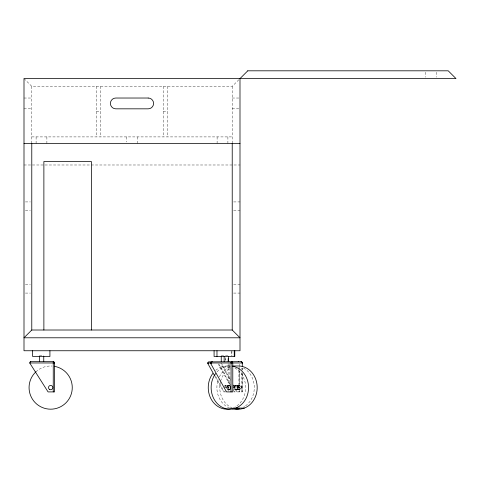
<?xml version="1.0" encoding="UTF-8"?>
<svg xmlns="http://www.w3.org/2000/svg" width="480" height="480" viewBox="0 0 480 480"><rect width="100%" height="100%" fill="white"/><g stroke="black" fill="none" stroke-linecap="round" stroke-linejoin="round"><path stroke-width="0.36" stroke-dasharray="2.4 1.8" d="M239.556 391.908L239.562 370.92M239.562 366.582L239.562 363.684M242.448 373.818L242.448 391.908L233.778 391.908M242.454 370.2L242.454 368.028M24 78.588L31.776 86.364L232.224 86.364L239.484 79.11M24 98.028L31.776 98.028M232.224 98.028L240 98.028M24 108.828L31.776 108.828M232.224 108.828L240 108.828M96.42 111.636L100.74 111.636M163.242 111.636L167.562 111.636M31.776 136.908L232.224 136.908M24 164.988L240 164.988M25.416 201.924L30.36 201.924M233.64 201.924L240 201.924M25.416 210.564L30.36 210.564M233.64 210.564L240 210.564M25.416 284.436L30.36 284.436M233.64 284.436L240 284.436M25.416 293.076L30.36 293.076M233.64 293.076L240 293.076M39.432 355.62L43.752 355.62M221.256 355.62L228.462 355.62M227.04 365.988L230.64 365.988M215.7 370.332A21.6 18.708 -90 0 1 221.064 367.086L230.43 367.086M225.876 385.428L226.2 385.428M233.07 385.428L239.562 385.428A2.16 1.872 90 0 1 241.434 387.588A2.16 1.872 90 0 1 239.562 389.748L233.07 389.748M233.562 385.536L237.894 385.536A2.16 1.872 -90 0 1 240.258 386.904A2.16 1.872 -90 0 1 239.07 389.634L233.304 389.634M224.004 387.588L226.026 387.588M226.704 387.588L229.77 387.588M233.142 387.588L241.434 387.588M225.876 391.908L223.632 391.908L215.052 376.5M230.526 379.71L221.592 363.666L220.944 363.666L230.232 380.352M233.382 384.846L237.318 391.908M233.448 386.13L236.67 391.908M230.496 384.846L218.7 363.666L218.052 363.666L229.848 384.846M233.352 389.982L234.426 391.908M215.34 375.858L224.28 391.908M436.56 72.228L436.56 77.178M425.76 72.228L425.76 77.178M242.28 368.16L242.28 369.642M242.28 372.612L242.28 391.908M241.806 368.16L241.806 369.642M241.806 372.612L241.806 391.908M239.388 367.416L239.388 369.642M239.388 370.386L239.388 391.908M238.914 367.416L238.914 369.642M238.914 370.386L238.914 391.908M232.224 86.364L232.224 143.388M231.9 350.748L231.9 355.764M231.36 351.468L231.36 355.764M229.89 363.702L229.89 384.486M228.12 363.702L228.12 384.486M228.12 385.224L228.12 388.194M228.12 388.938L228.12 391.164M227.904 136.908L227.904 143.388M225.57 357.636L225.57 361.668M225.288 358.644L225.288 360.456M217.104 136.908L217.104 143.388M167.562 86.364L167.562 136.908M163.242 86.364L163.242 136.908M137.4 136.908L137.4 143.388M126.6 136.908L126.6 141.948M100.74 86.364L100.74 136.908M96.42 86.364L96.42 136.908M46.896 136.908L46.896 143.388M36.096 136.908L36.096 143.388M31.776 86.364L31.776 143.388M225.084 387.6A2.16 1.872 90 0 1 226.368 385.536A2.16 1.872 90 0 0 224.322 386.388M228.462 386.304A2.16 1.872 -90 0 1 228.474 388.842M224.46 386.172A2.16 1.872 -90 0 1 226.242 385.47M228.372 387.276A2.16 1.872 -90 0 1 228.222 388.482M225.108 386.172A2.16 1.872 -90 0 1 225.996 385.512M234.798 387.588A2.16 1.872 90 0 1 236.67 385.428A2.16 1.872 90 0 1 238.542 387.588A2.16 1.872 90 0 1 236.67 389.748A2.16 1.872 -90 0 1 234.798 387.588A2.16 1.872 -90 0 1 236.67 385.428M237.996 386.058A2.16 1.872 -90 0 1 237.996 389.112M229.536 408.024A21.6 18.708 90 0 1 218.244 379.5M219.348 376.872A21.6 18.708 90 0 1 229.698 367.086A21.6 18.708 -90 0 1 231.654 366.468M243.522 368.022A21.6 18.708 -90 0 1 254.274 386.514A21.6 18.708 -90 0 1 245.166 406.146M244.578 406.53A21.6 18.708 -90 0 1 243.372 407.232M221.064 367.086A21.6 18.708 90 0 1 230.4 366.354M234.888 368.022A21.6 18.708 90 0 1 245.634 388.854A21.6 18.708 90 0 1 232.848 408.084M239.07 389.634A2.16 1.872 90 0 1 236.706 388.266A2.16 1.872 90 0 1 237.894 385.536M237.69 387.588A2.16 1.872 90 0 1 239.562 385.428A2.16 1.872 -90 0 0 237.69 387.588A2.16 1.872 -90 0 0 239.562 389.748M240.882 386.058A2.16 1.872 -90 0 1 240.882 389.112M232.428 408.024A21.6 18.708 90 0 1 220.476 381.714M220.62 381.15A21.6 18.708 90 0 1 230.7 367.944M217.038 371.838A21.6 18.708 -90 0 1 223.95 367.086A21.6 18.708 90 0 1 229.932 365.988M35.874 371.838A21.6 21.6 0 0 1 51.924 366.024M237.366 386.904A2.16 1.872 -90 0 0 235.002 385.536A2.16 1.872 90 0 0 233.814 388.266A2.16 1.872 90 0 0 236.178 389.634A2.16 1.872 -90 0 0 237.366 386.904M234.402 386.508A2.16 1.872 90 0 0 236.022 389.748A2.16 1.872 90 0 0 237.642 386.508A2.16 1.872 90 0 0 234.402 386.508M237.294 386.508A2.16 1.872 90 0 0 238.914 389.748A2.16 1.872 90 0 0 240.534 386.508A2.16 1.872 90 0 0 237.294 386.508"/><path stroke-width="0.72" d="M53.256 391.908L53.25 361.668L31.002 361.668L30.09 362.046L29.712 362.964L48.072 391.908L54.552 391.908L54.522 362.724M242.304 362.724L242.28 366.672M214.692 375.858L207.906 363.666L207.762 362.712L208.512 361.884L241.158 361.668A1.296 0.648 90 0 1 241.644 362.112M231.108 362.724L231.012 391.908M31.776 330.012L24 337.788L240 337.788L232.224 330.012L31.776 330.012L31.776 143.34M30.288 361.884L30.75 361.692M242.382 362.91L242.28 362.964A1.296 1.122 90 0 0 241.158 361.668M231.24 362.91L231.012 362.964A1.296 0.648 90 0 1 231.66 361.668A1.296 1.122 90 0 1 232.782 362.964L232.782 391.908L226.518 391.908L210.792 363.666L210.912 362.244L212.388 361.668M24 143.388L240 143.388M29.712 362.964L54.546 362.964A1.296 1.296 0 0 0 53.25 361.668L53.256 362.112M207.726 362.964L242.454 362.964M207.906 363.666L208.554 363.666M210.792 363.666L211.44 363.666M232.806 365.988L238.566 365.988A21.6 18.708 -90 0 1 256.956 384.186A21.6 18.708 -90 0 1 244.374 408.084A21.6 18.708 90 0 1 234.378 408.66M215.64 373.53A21.6 18.708 -90 0 0 214.314 399.624A21.6 18.708 -90 0 0 235.734 408.084L244.374 408.084M234.786 350.748L234.786 356.484L214.086 356.484L214.086 350.748M234.252 350.748L234.252 356.484M232.224 143.34L232.224 330.012M228.462 356.292L228.462 361.668M228.174 358.644L228.174 361.668M224.148 356.292L224.148 361.668M221.256 356.292L221.256 361.668M216.978 350.748L216.978 356.484M91.386 330.012L91.386 161.532L43.878 161.532L43.878 330.012M49.92 350.748L49.92 356.484L32.64 356.484L32.64 350.748M43.752 356.226L43.752 361.668M39.432 356.226L39.432 361.668M238.428 361.68A1.296 1.122 90 0 0 238.266 361.668A1.296 0.648 90 0 1 238.362 361.68M228.93 361.68A1.296 1.122 90 0 0 228.768 361.668A1.296 0.648 90 0 0 228.678 361.68M230.892 408.702A21.6 18.708 -90 0 1 210.882 398.64A21.6 18.708 -90 0 1 212.754 373.53M239.532 408.702A21.6 18.708 90 0 1 231.486 408.66M226.896 387.588A2.16 1.872 90 0 1 228.762 385.428A2.16 1.872 90 0 1 230.634 387.588A2.16 1.872 90 0 1 228.762 389.748M230.088 389.112A2.16 1.872 -90 0 1 227.442 389.112A2.16 1.872 -90 0 1 227.442 386.058A2.16 1.872 -90 0 1 230.088 386.058M232.62 366.228A21.6 18.708 90 0 1 248.484 385.734A21.6 18.708 90 0 1 235.734 408.084M54.252 366.288A21.6 21.6 0 0 1 70.692 395.67A21.6 21.6 0 0 1 38.46 405.408A21.6 21.6 0 0 1 35.88 371.838M247.776 70.812L240 78.588L240 350.748L24 350.748L24 78.588L456 78.588L448.224 70.812L247.776 70.812M148.2 98.028L115.8 98.028A5.4 5.4 0 0 0 110.4 103.428A5.4 5.4 0 0 0 115.8 108.828L148.2 108.828A5.4 5.4 0 0 0 153.6 103.428A5.4 5.4 0 0 0 148.2 98.028M49.584 389.454A2.16 2.16 0 0 0 52.824 387.588A2.16 2.16 0 0 0 49.584 385.716A2.16 2.16 0 0 0 49.584 389.454"/></g></svg>
